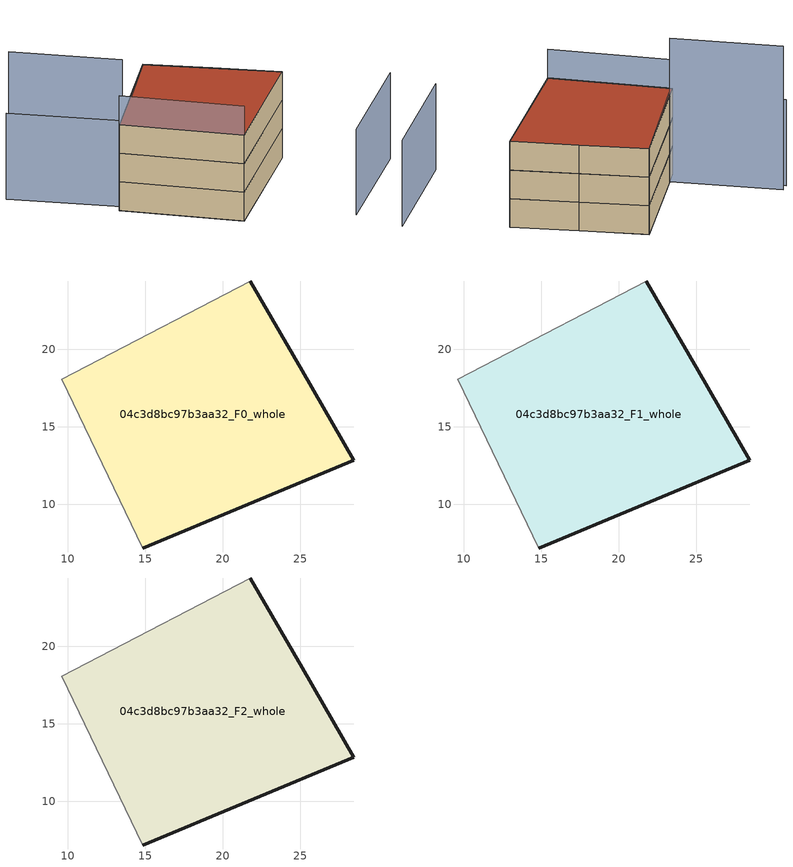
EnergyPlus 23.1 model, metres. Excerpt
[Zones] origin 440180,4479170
04c3d8bc97b3aa32_F0_whole
 floor ground (EU_floor_Construction): 28.44,12.83 25.11,18.62 21.78,24.4 11.23,18.9 9.62,18.05 14.84,7.18 z0
 wall outside (EU_wall_Construction): 21.78,24.4 25.11,18.62 28.44,12.83 14.84,7.18 z0:3
 wall adiabatic (EU_wall_Construction): 14.84,7.18 9.62,18.05 11.23,18.9 21.78,24.4 z0:3
04c3d8bc97b3aa32_F1_whole
 floor to 04c3d8bc97b3aa32_F0_whole (EU_floor_Construction): 28.44,12.83 25.11,18.62 21.78,24.4 11.23,18.9 9.62,18.05 14.84,7.18 z3
 wall outside (EU_wall_Construction): 21.78,24.4 25.11,18.62 28.44,12.83 14.84,7.18 z3:6
 wall adiabatic (EU_wall_Construction): 14.84,7.18 9.62,18.05 11.23,18.9 21.78,24.4 z3:6
04c3d8bc97b3aa32_F2_whole
 floor to 04c3d8bc97b3aa32_F1_whole (EU_floor_Construction): 28.44,12.83 25.11,18.62 21.78,24.4 11.23,18.9 9.62,18.05 14.84,7.18 z6
 wall outside (EU_wall_Construction): 21.78,24.4 25.11,18.62 28.44,12.83 14.84,7.18 z6:9
 wall adiabatic (EU_wall_Construction): 14.84,7.18 9.62,18.05 11.23,18.9 21.78,24.4 z6:9
 roof outside (EU_roof_Construction): 21.78,24.4 25.11,18.62 28.44,12.83 14.84,7.18 9.62,18.05 11.23,18.9 z9
shading: 22.31,-0.51 34.37,4.51 / 21.78,24.4 10.54,18.34 / 10.54,18.34 5.22,28.21 z0:9; 9.62,18.06 14.84,7.18 z0:12; 6.06,28.54 11.1,18.85 z0:15
[Building]
EU S2 Campaign: North Axis=0; Terrain=City; Solar Distribution=FullExterior
[Site:Location]
Madrid: Latitude=40.5; Longitude=-3.5; Time Zone=1; Elevation=609
[SizingPeriod:WeatherFileDays]
AnnualSizingPeriod: Begin Month=1; Begin Day of Month=1; End Month=12; End Day of Month=31; Day of Week for Start Day=Monday; Use Weather File Daylight Saving Period=No; Use Weather File Rain and Snow Indicators=No
[MATERIAL]
EU_InternalMass_Material: Roughness=MediumRough; Thickness=0.1; Conductivity=1; Density=1800; Specific Heat=900; Thermal Absorptance=0.9; Solar Absorptance=0.7; Visible Absorptance=0.7
[MATERIAL:NOMASS] Roughness=MediumRough; Thermal Absorptance=0.9; Solar Absorptance=0.7; Visible Absorptance=0.7
Name | Thermal Resistance
EU_wall_NoMass; EU_roof_NoMass | 2.16768
EU_floor_NoMass | 1.14339
[CONSTRUCTION]
EU_wall_Construction: EU_wall_NoMass
EU_roof_Construction: EU_roof_NoMass
EU_floor_Construction: EU_floor_NoMass
EU_InternalMass_Construction: EU_InternalMass_Material
[ZONE] Type=1; Multiplier=1; Ceiling Height=autocalculate; Volume=540.383; Floor Area=autocalculate; Part of Total Floor Area=Yes
04c3d8bc97b3aa32_F0_whole; 04c3d8bc97b3aa32_F1_whole; 04c3d8bc97b3aa32_F2_whole
[INTERNALMASS] Construction=EU_InternalMass_Construction; Surface Area=166.007
Name | Zone or ZoneList
04c3d8bc97b3aa32_F0_whole_EU_InternalMass | 04c3d8bc97b3aa32_F0_whole
04c3d8bc97b3aa32_F1_whole_EU_InternalMass | 04c3d8bc97b3aa32_F1_whole
04c3d8bc97b3aa32_F2_whole_EU_InternalMass | 04c3d8bc97b3aa32_F2_whole
[OTHEREQUIPMENT] Fuel Type=Electricity; Design Level Calculation Method=Watts/Area; Power per Zone Floor Area=1; Fraction Latent=0; Fraction Radiant=0; Fraction Lost=0; Carbon Dioxide Generation Rate=0; EndUse Subcategory=EU_Step8_InternalGains
Name | Zone or ZoneList or Space or SpaceList | Schedule
EU_Step8_InternalGain_04c3d8bc97b3aa32_F0_whole_f000 | 04c3d8bc97b3aa32_F0_whole | EU_Step8_GainSchedule_04c3d8bc97b3aa32_F0_whole_f000
EU_Step8_InternalGain_04c3d8bc97b3aa32_F1_whole_f000 | 04c3d8bc97b3aa32_F1_whole | EU_Step8_GainSchedule_04c3d8bc97b3aa32_F1_whole_f000
EU_Step8_InternalGain_04c3d8bc97b3aa32_F2_whole_f000 | 04c3d8bc97b3aa32_F2_whole | EU_Step8_GainSchedule_04c3d8bc97b3aa32_F2_whole_f000
[ZONEVENTILATION:DESIGNFLOWRATE] Schedule=EU_AlwaysOn; Design Flow Rate Calculation Method=AirChanges/Hour; Air Changes per Hour=0.480546; Ventilation Type=Natural; Fan Pressure Rise=0; Fan Total Efficiency=1; Constant Term Coefficient=1; Temperature Term Coefficient=0; Velocity Term Coefficient=0; Velocity Squared Term Coefficient=0; Minimum Indoor Temperature=-100; Maximum Indoor Temperature=100; Delta Temperature=-100; Minimum Outdoor Temperature=-100; Maximum Outdoor Temperature=100; Maximum Wind Speed=40
Name | Zone or ZoneList or Space or SpaceList
EU_ConstantAir_04c3d8bc97b3aa32_F0_whole | 04c3d8bc97b3aa32_F0_whole
EU_ConstantAir_04c3d8bc97b3aa32_F1_whole | 04c3d8bc97b3aa32_F1_whole
EU_ConstantAir_04c3d8bc97b3aa32_F2_whole | 04c3d8bc97b3aa32_F2_whole
[HVACTEMPLATE:THERMOSTAT] Constant Heating Setpoint=20; Constant Cooling Setpoint=50
EU_HeatOnly_04c3d8bc97b3aa32_F0_whole; EU_HeatOnly_04c3d8bc97b3aa32_F1_whole; EU_HeatOnly_04c3d8bc97b3aa32_F2_whole
[HVACTEMPLATE:ZONE:IDEALLOADSAIRSYSTEM] System Availability Schedule=EU_AlwaysOn; Maximum Heating Supply Air Temperature=50; Minimum Cooling Supply Air Temperature=13; Maximum Heating Supply Air Humidity Ratio=0.0156; Minimum Cooling Supply Air Humidity Ratio=0.0077; Heating Limit=NoLimit; Cooling Limit=NoLimit; Heating Availability Schedule=EU_AlwaysOn; Cooling Availability Schedule=EU_CoolingOff; Dehumidification Control Type=ConstantSensibleHeatRatio; Cooling Sensible Heat Ratio=0.7; Dehumidification Setpoint=60; Humidification Control Type=None; Humidification Setpoint=30; Outdoor Air Method=None; Outdoor Air Flow Rate per Person=0.00944; Outdoor Air Flow Rate per Zone Floor Area=0; Outdoor Air Flow Rate per Zone=0; Demand Controlled Ventilation Type=None; Outdoor Air Economizer Type=NoEconomizer; Heat Recovery Type=None; Sensible Heat Recovery Effectiveness=0.7; Latent Heat Recovery Effectiveness=0.65
Name | Template Thermostat
04c3d8bc97b3aa32_F0_whole | EU_HeatOnly_04c3d8bc97b3aa32_F0_whole
04c3d8bc97b3aa32_F1_whole | EU_HeatOnly_04c3d8bc97b3aa32_F1_whole
04c3d8bc97b3aa32_F2_whole | EU_HeatOnly_04c3d8bc97b3aa32_F2_whole
[SIZING:ZONE] Zone Cooling Design Supply Air Temperature Input Method=SupplyAirTemperature; Zone Cooling Design Supply Air Temperature=13; Zone Heating Design Supply Air Temperature Input Method=SupplyAirTemperature; Zone Heating Design Supply Air Temperature=50; Zone Cooling Design Supply Air Humidity Ratio=0.008; Zone Heating Design Supply Air Humidity Ratio=0.008; Cooling Design Air Flow Method=DesignDay; Cooling Design Air Flow Rate=0; Cooling Minimum Air Flow per Zone Floor Area=0.000762; Cooling Minimum Air Flow=0; Cooling Minimum Air Flow Fraction=0.2; Heating Design Air Flow Method=DesignDay; Heating Design Air Flow Rate=0; Heating Maximum Air Flow per Zone Floor Area=0.002032; Heating Maximum Air Flow=0.141576; Heating Maximum Air Flow Fraction=0.3; Account for Dedicated Outdoor Air System=No; Dedicated Outdoor Air System Control Strategy=NeutralSupplyAir; Dedicated Outdoor Air Low Setpoint Temperature for Design=autosize; Dedicated Outdoor Air High Setpoint Temperature for Design=autosize; Zone Load Sizing Method=Sensible Load Only No Latent Load; Zone Latent Cooling Design Supply Air Humidity Ratio Input Method=HumidityRatioDifference; Zone Cooling Design Supply Air Humidity Ratio Difference=0.005; Zone Latent Heating Design Supply Air Humidity Ratio Input Method=HumidityRatioDifference; Zone Humidification Design Supply Air Humidity Ratio Difference=0.005
04c3d8bc97b3aa32_F0_whole; 04c3d8bc97b3aa32_F1_whole; 04c3d8bc97b3aa32_F2_whole
[SCHEDULE:CONSTANT]
Name | Hourly Value
EU_AlwaysOn | 1
EU_CoolingOff | 0
[SCHEDULE:FILE] Column Number=1; Rows to Skip at Top=0; Number of Hours of Data=8760; Column Separator=Comma; Interpolate to Timestep=No; Minutes per Item=60; Adjust Schedule for Daylight Savings=Yes
Name | File
EU_Step8_GainSchedule_04c3d8bc97b3aa32_F0_whole_f000 | ../../schedules/04c3d8bc97b3aa32/04c3d8bc97b3aa32_F0_whole_f000_gain.csv
EU_Step8_GainSchedule_04c3d8bc97b3aa32_F1_whole_f000 | ../../schedules/04c3d8bc97b3aa32/04c3d8bc97b3aa32_F1_whole_f000_gain.csv
EU_Step8_GainSchedule_04c3d8bc97b3aa32_F2_whole_f000 | ../../schedules/04c3d8bc97b3aa32/04c3d8bc97b3aa32_F2_whole_f000_gain.csv
